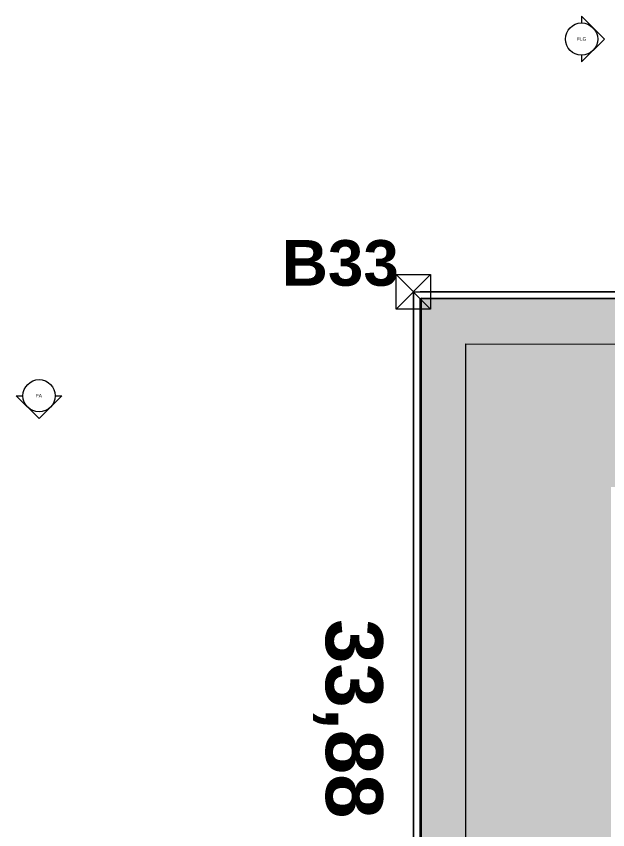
# Model space of a CAD drawing. Header units: millimetres. Extents: x 141848 to 1648660, y -821378 to -151356.
# Drawn here: x 354125 to 380055, y -187022 to -151356 of the extents above; entities that cross this region are included whole.
import ezdxf

# ---------------------------------------------------------------- set-up
doc = ezdxf.new("R2010")
doc.units = ezdxf.units.MM
doc.header["$MEASUREMENT"] = 0
for name, color, linetype in [('Cotations - 1_100', 7, 'Continuous'), ('Divers - Dessin général', 7, 'Continuous'), ('Marques - Façades', 7, 'Continuous'), ('Textes - 1_100', 7, 'Continuous'), ('TopoAlt', 7, 'Continuous')]:
    doc.layers.add(name, color=color, linetype=linetype)
doc.styles.add('STYLE_GENERE_2', font='')
doc.styles.add('STYLE_GENERE_3', font='')
doc.styles.get('STYLE_GENERE_2').set_extended_font_data('Arial')
doc.styles.get('STYLE_GENERE_3').set_extended_font_data('Arial', bold=True)

# ---------------------------------------------------------------- blocks, each defined once
blk = doc.blocks.new('Dalle_31_2', base_point=(360548, -295063))
at = {"linetype": 'Continuous', "lineweight": 0, "true_color": 0x6f6f6f}
h = blk.add_hatch(color=8, dxfattribs=at)
h.paths.add_polyline_path([(360548, -295063), (487920, -293827), (487920, -270903), (487463, -270903), (472886, -271041), (472886, -271062, 0.001346), (472886, -271073), (472897, -273095, -0.414214), (470908, -275106), (462184, -275106, -0.005189), (462131, -275116), (454148, -275196), (438771, -275253, -0.386553), (436573, -273475, -0.025189), (436562, -273329), (436569, -267730, -0.098562), (436800, -266944), (436817, -266952, -0.258849), (438655, -265606), (438653, -265587), (439337, -265587), (439337, -265687), (439337, -270687), (469237, -270687), (469237, -265687), (470908, -265687), (472605, -265687), (472605, -163738), (371863, -163738), (371863, -271041), (371883, -271041), (371883, -272001), (371883, -272001, -0.409427), (367883, -275935), (360548, -275935)])
h.paths.add_polyline_path([(377135, -260640), (373845, -260640), (373845, -248365), (373845, -243090), (373845, -242190), (377135, -242190)], flags=0)
h.paths.add_polyline_path([(380203, -193811), (380203, -171996), (431506, -171996), (464310, -171996), (464310, -262266), (464310, -262366), (438594, -262351), (437926, -262351), (436550, -262351), (436550, -189811), (412055, -189811), (412055, -201781), (412055, -204496), (415454, -204496), (415454, -208496), (415454, -218296), (405655, -218296), (405655, -222496), (415475, -222496), (415475, -260811), (380203, -260811), (380203, -230016)], flags=0)
h.paths.add_polyline_path([(381437, -269434, -0.090319), (381558, -268728, -0.201449), (382612, -267593, -0.104211), (383418, -267415), (384017, -267409, -0.104045), (384825, -267571, -0.238255), (385984, -268953, -0.055189), (386036, -269390), (386038, -269611), (386051, -270890), (385792, -271893, -0.267949), (384070, -272909), (383470, -272915, -0.193717), (382079, -272370, -0.070569), (381728, -271931, -0.131652), (381451, -270934)], flags=0)
h.paths.add_polyline_path([(392017, -273452), (392030, -267378, -0.380557), (394017, -265610), (394094, -265610), (394094, -270610), (409094, -270610), (409094, -265610), (414056, -265610, -0.414214), (415556, -267110), (415556, -273661, -0.345502), (413837, -275433), (394027, -275599, -0.415791), (392017, -273599)], flags=0)
h.paths.add_polyline_path([(424210, -271504, -0.134474), (423930, -270485), (423930, -268985, -0.414214), (425930, -266985), (426530, -266985, -0.414214), (428530, -268985), (428530, -270485, -0.12882), (428274, -271466, -0.270936), (426530, -272485), (425930, -272485, -0.26498)], flags=0)
at = {"color": 9, "linetype": 'Continuous', "lineweight": 5, "flags": 128}
blk.add_lwpolyline([(472605, -265687), (472605, -163738), (371863, -163738), (371863, -271041)], dxfattribs=at)
blk = doc.blocks.new('Dalle_46_2', base_point=(371875, -163719))
at = {"linetype": 'Continuous', "lineweight": 0, "true_color": 0x90b349}
blk.add_hatch(color=55, dxfattribs=at).paths.add_polyline_path([(371875, -163719), (371856, -271725), (373816, -271706), (373835, -165720), (470605, -165737), (470587, -265587), (472587, -265588), (472605, -163738)])
at = {"color": 7, "linetype": 'Continuous', "lineweight": 5, "flags": 128}
blk.add_lwpolyline([(371875, -163719), (371856, -271725), (373816, -271706), (373835, -165720), (470605, -165737), (470587, -265587), (472587, -265588), (472605, -163738)], close=True, dxfattribs=at)
blk = doc.blocks.new('Mur_226_2', base_point=(371556, -272028))
at = {"layer": 'TopoAlt', "color": 211, "linetype": 'Continuous', "lineweight": 5, "true_color": 0xfe55ff, "flags": 128}
for points in [[(371535, -163438), (371835, -163438)], [(371535, -163438), (371556, -272028)], [(371856, -271725), (371835, -163738)]]:
    blk.add_lwpolyline(points, dxfattribs=at)
blk = doc.blocks.new('Mur_227_2', base_point=(371535, -163438))
at = {"layer": 'TopoAlt', "color": 211, "linetype": 'Continuous', "lineweight": 5, "true_color": 0xfe55ff, "flags": 128}
for points in [[(472905, -163438), (371835, -163438)], [(371835, -163738), (472605, -163738)]]:
    blk.add_lwpolyline(points, dxfattribs=at)
blk = doc.blocks.new('Façade_3_2', base_point=(355125, -167995))
at = {"layer": 'Marques - Façades', "color": 7, "linetype": 'Continuous', "lineweight": 5}
for p, q in [((355125, -168995), (354125, -167995)), ((354125, -167995), (354418, -167995)), ((356125, -167995), (355125, -168995)), ((355832, -167995), (356125, -167995))]:
    blk.add_line(p, q, dxfattribs=at)
blk.add_circle((355125, -167995), 707, dxfattribs=at)
at = {"layer": 'Marques - Façades', "color": 7, "lineweight": 5, "insert": (355251, -168062), "char_height": 150, "attachment_point": 9, "style": 'STYLE_GENERE_2'}
blk.add_mtext('\\A1;{\\pqr;\\pt0;\\fArial|b0|i0|c0|p38;FA}', dxfattribs=at)
blk = doc.blocks.new('Façade_5_2', base_point=(378907, -152356))
at = {"layer": 'Marques - Façades', "color": 7, "linetype": 'Continuous', "lineweight": 5}
for p, q in [((379907, -152356), (378907, -151356)), ((378907, -151356), (378907, -151649)), ((378907, -153356), (379907, -152356)), ((378907, -153063), (378907, -153356))]:
    blk.add_line(p, q, dxfattribs=at)
blk.add_circle((378907, -152356), 707, dxfattribs=at)
at = {"layer": 'Marques - Façades', "color": 7, "lineweight": 5, "insert": (378707, -152425), "char_height": 150, "attachment_point": 7, "style": 'STYLE_GENERE_2'}
blk.add_mtext('\\A1;{\\pql;\\pt0;\\fArial|b0|i0|c0|p38;FLG}', dxfattribs=at)

msp = doc.modelspace()

# ---------------------------------------------------------------- linework, layer by layer
at = {"color": 14, "linetype": 'Continuous', "lineweight": 5, "true_color": 0xa40f02}
for p, q in [((370780.335, -162682.925), (372290.054, -164192.346)), ((370780.484, -164192.495), (372289.905, -162682.776))]:
    msp.add_line(p, q, dxfattribs=at)
at = {"color": 14, "linetype": 'Continuous', "lineweight": 5, "true_color": 0xa40f02, "flags": 128}
msp.add_lwpolyline([(372289.905, -162682.776), (372290.054, -164192.346), (370780.484, -164192.495), (370780.335, -162682.925)], close=True, dxfattribs=at)
at = {"layer": 'Divers - Dessin général', "color": 14, "linetype": 'Continuous', "lineweight": 5, "true_color": 0x990000}
msp.add_lwpolyline([(472905.195, -163437.635), (472885.813, -271067.638), (371555.907, -272027.634), (371538.537, -197317.635), (371535.195, -163437.635)], close=True, dxfattribs=at)

# ---------------------------------------------------------------- block references
at = {"color": 9, "linetype": 'Continuous', "lineweight": 5}
msp.add_blockref('Dalle_31_2', (360547.961, -295062.571), dxfattribs=at)
at = {"color": 7, "linetype": 'Continuous', "lineweight": 5}
msp.add_blockref('Dalle_46_2', (371875.266, -163719.495), dxfattribs=at)
at = {"layer": 'Marques - Façades', "color": 14, "lineweight": 5, "true_color": 0xa40f02}
for name, p in [('Façade_5_2', (378907.257, -152356.339)), ('Façade_3_2', (355125.11, -167995.475))]:
    msp.add_blockref(name, p, dxfattribs=at)
at = {"layer": 'TopoAlt', "color": 211, "lineweight": 5, "true_color": 0xfe55ff}
for name, p in [('Mur_226_2', (371555.907, -272027.634)), ('Mur_227_2', (371535.195, -163437.635))]:
    msp.add_blockref(name, p, dxfattribs=at)

# ---------------------------------------------------------------- texts
at = {"layer": 'Cotations - 1_100', "color": 14, "linetype": 'Continuous', "lineweight": 5, "true_color": 0x990000, "insert": (370195.327, -177788.017), "char_height": 2500, "attachment_point": 1, "rotation": 270.0109285, "style": 'STYLE_GENERE_3'}
msp.add_mtext('\\A1;{\\pql;\\fArial|b1|i0|c0|p38;33,88}', dxfattribs=at)
at = {"layer": 'Textes - 1_100', "color": 14, "linetype": 'Continuous', "lineweight": 5, "true_color": 0x990000, "insert": (365769.986, -162184.525), "char_height": 2000, "attachment_point": 4, "rotation": 0.0056521, "style": 'STYLE_GENERE_3'}
msp.add_mtext('\\A1;{\\pql;\\fArial|b1|i0|c0|p38;B\\fArial|b1|i0|c0|p38;33}', dxfattribs=at)

doc.saveas('drawing.dxf')
